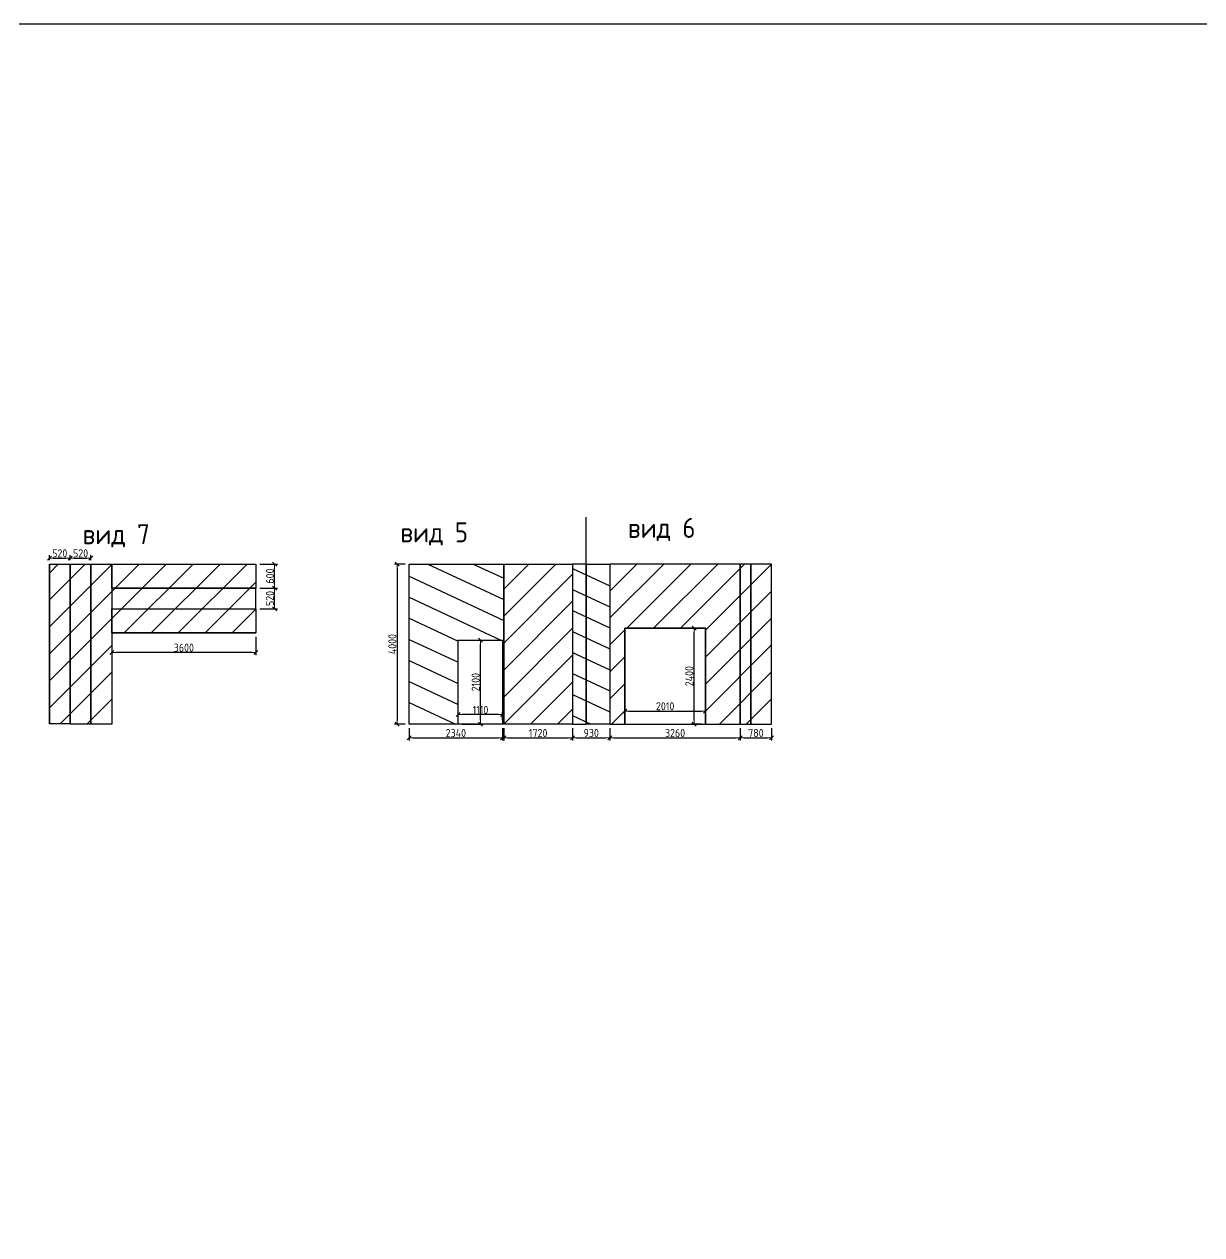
# Model space of a CAD drawing. Header units: millimetres. Extents: x -213536 to 1564669, y 70501 to 942238.
# Drawn here: x -59949 to -30530, y 142506 to 172746 of the extents above; entities that cross this region are included whole.
import ezdxf

# ---------------------------------------------------------------- set-up
doc = ezdxf.new("R2010")
doc.units = ezdxf.units.MM
doc.layers.add('1) мет уголки', color=6, linetype='Continuous')
doc.layers.add('1) серпянка', color=2, linetype='Continuous')
doc.layers.add('Основные линии', color=7, linetype='Continuous', lineweight=30)
doc.layers.add('Размеры', color=7, linetype='Continuous', lineweight=15)
doc.styles.add('СПДС', font='isocpeur.ttf', dxfattribs={"width": 0.9})
doc.dimstyles.new('Размера А3', dxfattribs={"dimtxt": 200, "dimasz": 100, "dimexe": 70, "dimexo": 100, "dimgap": 20, "dimtad": 1, "dimdec": 0, "dimrnd": 10, "dimzin": 0, "dimdsep": 46, "dimtxsty": 'СПДС', "dimblk": 'ARROWHEAD_6', "dimcen": 1, "dimclrd": 256, "dimclre": 256, "dimclrt": 256, "dimazin": 0, "dimtfac": 1, "dimtdec": 0, "dimtmove": 2, "dimatfit": 3, "dimfxl": 1, "dimtolj": 1, "dimtzin": 0, "dimarcsym": 0})

# ---------------------------------------------------------------- blocks, each defined once
blk = doc.blocks.new('ARROWHEAD_6')
at = {"color": 0, "linetype": 'Continuous'}
for p, q in [((0, 0), (-1, 0)), ((-0.5, -0.5), (0.5, 0.5))]:
    blk.add_line(p, q, dxfattribs=at)
blk = doc.blocks.new('*D1019')
at = {"layer": 'Defpoints', "color": 0, "lineweight": 30, "transparency": 16777216}
for p in [(-57761, 157541), (-54161, 157541), (-57761, 157052)]:
    blk.add_point(p, dxfattribs=at)
at = {"layer": 'Размеры', "lineweight": -2, "transparency": 16777216}
for p, q in [((-57761, 157441), (-57761, 156982)), ((-54161, 157441), (-54161, 156982)), ((-54261, 157052), (-57661, 157052))]:
    blk.add_line(p, q, dxfattribs=at)
at = {"layer": 'Размеры', "lineweight": -2, "transparency": 16777216, "xscale": 100, "yscale": 100, "zscale": 100, "rotation": 180}
blk.add_blockref('ARROWHEAD_6', (-57761, 157052), dxfattribs=at)
at = {"layer": 'Размеры', "lineweight": -2, "transparency": 16777216, "xscale": 100, "yscale": 100, "zscale": 100}
blk.add_blockref('ARROWHEAD_6', (-54161, 157052), dxfattribs=at)
at = {"layer": 'Размеры', "lineweight": 25, "transparency": 16777216, "insert": (-55961, 157172), "char_height": 200, "attachment_point": 5, "style": 'СПДС'}
blk.add_mtext('\\A1;3600', dxfattribs=at)
blk = doc.blocks.new('*D1020')
at = {"layer": 'Defpoints', "color": 0, "lineweight": 30, "transparency": 16777216}
for p in [(-54161, 158661), (-53692, 158661), (-54161, 158141)]:
    blk.add_point(p, dxfattribs=at)
at = {"layer": 'Размеры', "lineweight": -2, "transparency": 16777216}
for p, q in [((-54061, 158661), (-53622, 158661)), ((-53692, 158241), (-53692, 158561)), ((-54061, 158141), (-53622, 158141))]:
    blk.add_line(p, q, dxfattribs=at)
at = {"layer": 'Размеры', "lineweight": -2, "transparency": 16777216, "xscale": 100, "yscale": 100, "zscale": 100}
for p, rotation in [((-53692, 158661), 90), ((-53692, 158141), 270)]:
    blk.add_blockref('ARROWHEAD_6', p, dxfattribs=dict(at, rotation=rotation))
at = {"layer": 'Размеры', "lineweight": 25, "transparency": 16777216, "insert": (-53812, 158401), "char_height": 200, "attachment_point": 5, "rotation": 90, "style": 'СПДС'}
blk.add_mtext('\\A1;520', dxfattribs=at)
blk = doc.blocks.new('*D1021')
at = {"layer": 'Defpoints', "color": 0, "lineweight": 30, "transparency": 16777216}
for p in [(-54161, 159261), (-53692, 159261), (-54161, 158661)]:
    blk.add_point(p, dxfattribs=at)
at = {"layer": 'Размеры', "lineweight": -2, "transparency": 16777216}
for p, q in [((-54061, 159261), (-53622, 159261)), ((-53692, 158761), (-53692, 159161)), ((-54061, 158661), (-53622, 158661))]:
    blk.add_line(p, q, dxfattribs=at)
at = {"layer": 'Размеры', "lineweight": -2, "transparency": 16777216, "xscale": 100, "yscale": 100, "zscale": 100}
for p, rotation in [((-53692, 159261), 90), ((-53692, 158661), 270)]:
    blk.add_blockref('ARROWHEAD_6', p, dxfattribs=dict(at, rotation=rotation))
at = {"layer": 'Размеры', "lineweight": 25, "transparency": 16777216, "insert": (-53812, 158961), "char_height": 200, "attachment_point": 5, "rotation": 90, "style": 'СПДС'}
blk.add_mtext('\\A1;600', dxfattribs=at)
blk = doc.blocks.new('*D1022')
at = {"layer": 'Defpoints', "color": 0, "lineweight": 30, "transparency": 16777216}
for p in [(-58281, 159409), (-58801, 159261), (-58281, 159261)]:
    blk.add_point(p, dxfattribs=at)
at = {"layer": 'Размеры', "lineweight": -2, "transparency": 16777216}
for p, q in [((-58801, 159361), (-58801, 159479)), ((-58701, 159409), (-58381, 159409)), ((-58281, 159361), (-58281, 159479))]:
    blk.add_line(p, q, dxfattribs=at)
at = {"layer": 'Размеры', "lineweight": -2, "transparency": 16777216, "xscale": 100, "yscale": 100, "zscale": 100, "rotation": 180}
blk.add_blockref('ARROWHEAD_6', (-58801, 159409), dxfattribs=at)
at = {"layer": 'Размеры', "lineweight": -2, "transparency": 16777216, "xscale": 100, "yscale": 100, "zscale": 100}
blk.add_blockref('ARROWHEAD_6', (-58281, 159409), dxfattribs=at)
at = {"layer": 'Размеры', "lineweight": 25, "transparency": 16777216, "insert": (-58541, 159529), "char_height": 200, "attachment_point": 5, "style": 'СПДС'}
blk.add_mtext('\\A1;520', dxfattribs=at)
blk = doc.blocks.new('*D1023')
at = {"layer": 'Defpoints', "color": 0, "lineweight": 30, "transparency": 16777216}
for p in [(-58801, 159409), (-59321, 159261), (-58801, 159261)]:
    blk.add_point(p, dxfattribs=at)
at = {"layer": 'Размеры', "lineweight": -2, "transparency": 16777216}
for p, q in [((-59321, 159361), (-59321, 159479)), ((-59221, 159409), (-58901, 159409)), ((-58801, 159361), (-58801, 159479))]:
    blk.add_line(p, q, dxfattribs=at)
at = {"layer": 'Размеры', "lineweight": -2, "transparency": 16777216, "xscale": 100, "yscale": 100, "zscale": 100, "rotation": 180}
blk.add_blockref('ARROWHEAD_6', (-59321, 159409), dxfattribs=at)
at = {"layer": 'Размеры', "lineweight": -2, "transparency": 16777216, "xscale": 100, "yscale": 100, "zscale": 100}
blk.add_blockref('ARROWHEAD_6', (-58801, 159409), dxfattribs=at)
at = {"layer": 'Размеры', "lineweight": 25, "transparency": 16777216, "insert": (-59061, 159529), "char_height": 200, "attachment_point": 5, "style": 'СПДС'}
blk.add_mtext('\\A1;520', dxfattribs=at)
blk = doc.blocks.new('*D1084')
at = {"layer": 'Defpoints', "color": 0, "lineweight": 30, "transparency": 16777216}
for p in [(-50334, 159261), (-50632, 155261), (-50334, 155261)]:
    blk.add_point(p, dxfattribs=at)
at = {"layer": 'Размеры', "lineweight": -2, "transparency": 16777216}
for p, q in [((-50434, 159261), (-50702, 159261)), ((-50632, 159161), (-50632, 155361)), ((-50434, 155261), (-50702, 155261))]:
    blk.add_line(p, q, dxfattribs=at)
at = {"layer": 'Размеры', "lineweight": -2, "transparency": 16777216, "xscale": 100, "yscale": 100, "zscale": 100}
for p, rotation in [((-50632, 159261), 90), ((-50632, 155261), 270)]:
    blk.add_blockref('ARROWHEAD_6', p, dxfattribs=dict(at, rotation=rotation))
at = {"layer": 'Размеры', "lineweight": 25, "transparency": 16777216, "insert": (-50752, 157261), "char_height": 200, "attachment_point": 5, "rotation": 90, "style": 'СПДС'}
blk.add_mtext('\\A1;4000', dxfattribs=at)
blk = doc.blocks.new('*D1085')
at = {"layer": 'Defpoints', "color": 0, "lineweight": 30, "transparency": 16777216}
for p in [(-50334, 155261), (-47996, 155261), (-47996, 154920)]:
    blk.add_point(p, dxfattribs=at)
at = {"layer": 'Размеры', "lineweight": -2, "transparency": 16777216}
for p, q in [((-50334, 155161), (-50334, 154850)), ((-47996, 155161), (-47996, 154850)), ((-50234, 154920), (-48096, 154920))]:
    blk.add_line(p, q, dxfattribs=at)
at = {"layer": 'Размеры', "lineweight": -2, "transparency": 16777216, "xscale": 100, "yscale": 100, "zscale": 100, "rotation": 180}
blk.add_blockref('ARROWHEAD_6', (-50334, 154920), dxfattribs=at)
at = {"layer": 'Размеры', "lineweight": -2, "transparency": 16777216, "xscale": 100, "yscale": 100, "zscale": 100}
blk.add_blockref('ARROWHEAD_6', (-47996, 154920), dxfattribs=at)
at = {"layer": 'Размеры', "lineweight": 25, "transparency": 16777216, "insert": (-49165, 155040), "char_height": 200, "attachment_point": 5, "style": 'СПДС'}
blk.add_mtext('\\A1;2340', dxfattribs=at)
blk = doc.blocks.new('*D1086')
at = {"layer": 'Defpoints', "color": 0, "lineweight": 30, "transparency": 16777216}
for p in [(-47969, 155261), (-46249, 155261), (-46249, 154920)]:
    blk.add_point(p, dxfattribs=at)
at = {"layer": 'Размеры', "lineweight": -2, "transparency": 16777216}
for p, q in [((-47969, 155161), (-47969, 154850)), ((-46249, 155161), (-46249, 154850)), ((-47869, 154920), (-46349, 154920))]:
    blk.add_line(p, q, dxfattribs=at)
at = {"layer": 'Размеры', "lineweight": -2, "transparency": 16777216, "xscale": 100, "yscale": 100, "zscale": 100, "rotation": 180}
blk.add_blockref('ARROWHEAD_6', (-47969, 154920), dxfattribs=at)
at = {"layer": 'Размеры', "lineweight": -2, "transparency": 16777216, "xscale": 100, "yscale": 100, "zscale": 100}
blk.add_blockref('ARROWHEAD_6', (-46249, 154920), dxfattribs=at)
at = {"layer": 'Размеры', "lineweight": 25, "transparency": 16777216, "insert": (-47109, 155040), "char_height": 200, "attachment_point": 5, "style": 'СПДС'}
blk.add_mtext('\\A1;1720', dxfattribs=at)
blk = doc.blocks.new('*D1087')
at = {"layer": 'Defpoints', "color": 0, "lineweight": 30, "transparency": 16777216}
for p in [(-46249, 155261), (-45319, 155261), (-45319, 154920)]:
    blk.add_point(p, dxfattribs=at)
at = {"layer": 'Размеры', "lineweight": -2, "transparency": 16777216}
for p, q in [((-46249, 155161), (-46249, 154850)), ((-45319, 155161), (-45319, 154850)), ((-46149, 154920), (-45419, 154920))]:
    blk.add_line(p, q, dxfattribs=at)
at = {"layer": 'Размеры', "lineweight": -2, "transparency": 16777216, "xscale": 100, "yscale": 100, "zscale": 100, "rotation": 180}
blk.add_blockref('ARROWHEAD_6', (-46249, 154920), dxfattribs=at)
at = {"layer": 'Размеры', "lineweight": -2, "transparency": 16777216, "xscale": 100, "yscale": 100, "zscale": 100}
blk.add_blockref('ARROWHEAD_6', (-45319, 154920), dxfattribs=at)
at = {"layer": 'Размеры', "lineweight": 25, "transparency": 16777216, "insert": (-45784, 155040), "char_height": 200, "attachment_point": 5, "style": 'СПДС'}
blk.add_mtext('\\A1;930', dxfattribs=at)
blk = doc.blocks.new('*D1088')
at = {"layer": 'Defpoints', "color": 0, "lineweight": 30, "transparency": 16777216}
for p in [(-42931, 155589), (-44941, 155261), (-42931, 155261)]:
    blk.add_point(p, dxfattribs=at)
at = {"layer": 'Размеры', "lineweight": -2, "transparency": 16777216}
for p, q in [((-44941, 155361), (-44941, 155659)), ((-44841, 155589), (-43031, 155589)), ((-42931, 155361), (-42931, 155659))]:
    blk.add_line(p, q, dxfattribs=at)
at = {"layer": 'Размеры', "lineweight": -2, "transparency": 16777216, "xscale": 100, "yscale": 100, "zscale": 100, "rotation": 180}
blk.add_blockref('ARROWHEAD_6', (-44941, 155589), dxfattribs=at)
at = {"layer": 'Размеры', "lineweight": -2, "transparency": 16777216, "xscale": 100, "yscale": 100, "zscale": 100}
blk.add_blockref('ARROWHEAD_6', (-42931, 155589), dxfattribs=at)
at = {"layer": 'Размеры', "lineweight": 25, "transparency": 16777216, "insert": (-43936, 155709), "char_height": 200, "attachment_point": 5, "style": 'СПДС'}
blk.add_mtext('\\A1;2010', dxfattribs=at)
blk = doc.blocks.new('*D1089')
at = {"layer": 'Defpoints', "color": 0, "lineweight": 30, "transparency": 16777216}
for p in [(-43214, 157661), (-42931, 157661), (-42931, 155261)]:
    blk.add_point(p, dxfattribs=at)
at = {"layer": 'Размеры', "lineweight": -2, "transparency": 16777216}
for p, q in [((-43031, 157661), (-43284, 157661)), ((-43214, 155361), (-43214, 157561)), ((-43031, 155261), (-43284, 155261))]:
    blk.add_line(p, q, dxfattribs=at)
at = {"layer": 'Размеры', "lineweight": -2, "transparency": 16777216, "xscale": 100, "yscale": 100, "zscale": 100}
for p, rotation in [((-43214, 157661), 90), ((-43214, 155261), 270)]:
    blk.add_blockref('ARROWHEAD_6', p, dxfattribs=dict(at, rotation=rotation))
at = {"layer": 'Размеры', "lineweight": 25, "transparency": 16777216, "insert": (-43334, 156461), "char_height": 200, "attachment_point": 5, "rotation": 90, "style": 'СПДС'}
blk.add_mtext('\\A1;2400', dxfattribs=at)
blk = doc.blocks.new('*D1090')
at = {"layer": 'Defpoints', "color": 0, "lineweight": 30, "transparency": 16777216}
for p in [(-45319, 155261), (-42059, 155261), (-42059, 154920)]:
    blk.add_point(p, dxfattribs=at)
at = {"layer": 'Размеры', "lineweight": -2, "transparency": 16777216}
for p, q in [((-45319, 155161), (-45319, 154850)), ((-42059, 155161), (-42059, 154850)), ((-45219, 154920), (-42159, 154920))]:
    blk.add_line(p, q, dxfattribs=at)
at = {"layer": 'Размеры', "lineweight": -2, "transparency": 16777216, "xscale": 100, "yscale": 100, "zscale": 100, "rotation": 180}
blk.add_blockref('ARROWHEAD_6', (-45319, 154920), dxfattribs=at)
at = {"layer": 'Размеры', "lineweight": -2, "transparency": 16777216, "xscale": 100, "yscale": 100, "zscale": 100}
blk.add_blockref('ARROWHEAD_6', (-42059, 154920), dxfattribs=at)
at = {"layer": 'Размеры', "lineweight": 25, "transparency": 16777216, "insert": (-43689, 155040), "char_height": 200, "attachment_point": 5, "style": 'СПДС'}
blk.add_mtext('\\A1;3260', dxfattribs=at)
blk = doc.blocks.new('*D1091')
at = {"layer": 'Defpoints', "color": 0, "lineweight": 30, "transparency": 16777216}
for p in [(-42059, 155261), (-41279, 155261), (-41279, 154921)]:
    blk.add_point(p, dxfattribs=at)
at = {"layer": 'Размеры', "lineweight": -2, "transparency": 16777216}
for p, q in [((-42059, 155161), (-42059, 154851)), ((-41279, 155161), (-41279, 154851)), ((-41959, 154921), (-41379, 154921))]:
    blk.add_line(p, q, dxfattribs=at)
at = {"layer": 'Размеры', "lineweight": -2, "transparency": 16777216, "xscale": 100, "yscale": 100, "zscale": 100, "rotation": 180}
blk.add_blockref('ARROWHEAD_6', (-42059, 154921), dxfattribs=at)
at = {"layer": 'Размеры', "lineweight": -2, "transparency": 16777216, "xscale": 100, "yscale": 100, "zscale": 100}
blk.add_blockref('ARROWHEAD_6', (-41279, 154921), dxfattribs=at)
at = {"layer": 'Размеры', "lineweight": 25, "transparency": 16777216, "insert": (-41669, 155041), "char_height": 200, "attachment_point": 5, "style": 'СПДС'}
blk.add_mtext('\\A1;780', dxfattribs=at)
blk = doc.blocks.new('*D1092')
at = {"layer": 'Defpoints', "color": 0, "lineweight": 30, "transparency": 16777216}
for p in [(-49104, 155499), (-49104, 155261), (-47996, 155261)]:
    blk.add_point(p, dxfattribs=at)
at = {"layer": 'Размеры', "lineweight": -2, "transparency": 16777216}
for p, q in [((-49104, 155361), (-49104, 155569)), ((-48096, 155499), (-49004, 155499)), ((-47996, 155361), (-47996, 155569))]:
    blk.add_line(p, q, dxfattribs=at)
at = {"layer": 'Размеры', "lineweight": -2, "transparency": 16777216, "xscale": 100, "yscale": 100, "zscale": 100, "rotation": 180}
blk.add_blockref('ARROWHEAD_6', (-49104, 155499), dxfattribs=at)
at = {"layer": 'Размеры', "lineweight": -2, "transparency": 16777216, "xscale": 100, "yscale": 100, "zscale": 100}
blk.add_blockref('ARROWHEAD_6', (-47996, 155499), dxfattribs=at)
at = {"layer": 'Размеры', "lineweight": 25, "transparency": 16777216, "insert": (-48550, 155619), "char_height": 200, "attachment_point": 5, "style": 'СПДС'}
blk.add_mtext('\\A1;1110', dxfattribs=at)
blk = doc.blocks.new('*D1093')
at = {"layer": 'Defpoints', "color": 0, "lineweight": 30, "transparency": 16777216}
for p in [(-49104, 157361), (-48550, 157361), (-49104, 155261)]:
    blk.add_point(p, dxfattribs=at)
at = {"layer": 'Размеры', "lineweight": -2, "transparency": 16777216}
for p, q in [((-49004, 157361), (-48480, 157361)), ((-48550, 155361), (-48550, 157261)), ((-49004, 155261), (-48480, 155261))]:
    blk.add_line(p, q, dxfattribs=at)
at = {"layer": 'Размеры', "lineweight": -2, "transparency": 16777216, "xscale": 100, "yscale": 100, "zscale": 100}
for p, rotation in [((-48550, 157361), 90), ((-48550, 155261), 270)]:
    blk.add_blockref('ARROWHEAD_6', p, dxfattribs=dict(at, rotation=rotation))
at = {"layer": 'Размеры', "lineweight": 25, "transparency": 16777216, "insert": (-48670, 156311), "char_height": 200, "attachment_point": 5, "rotation": 90, "style": 'СПДС'}
blk.add_mtext('\\A1;2100', dxfattribs=at)

msp = doc.modelspace()

# ---------------------------------------------------------------- hatches: boundary and pattern name
at = {"lineweight": 30}
h = msp.add_hatch(dxfattribs=at)
h.set_pattern_fill('ANSI31', color=2, scale=150)
h.set_pattern_definition([(45, (-1642.57, -157.75), (-336.7596, 336.7596), [])])
h.paths.add_polyline_path([(-58800.9, 159261.2), (-59320.9, 159261.2), (-59320.9, 155266.2), (-58800.9, 155266.2)])
h.paths.add_polyline_path([(-58280.9, 159261.2), (-58800.9, 159261.2), (-58800.9, 155261.2), (-58280.9, 155261.2)])
h.paths.add_polyline_path([(-57760.9, 159261.2), (-58280.9, 159261.2), (-58280.9, 155261.2), (-57760.9, 155261.2)])
h.paths.add_polyline_path([(-54160.9, 159261.2), (-57760.9, 159261.2), (-57760.9, 158661.2), (-54160.9, 158661.2)])
h.paths.add_polyline_path([(-54160.9, 158661.2), (-57760.9, 158661.2), (-57760.9, 158141.2), (-54160.9, 158141.2)])
h.paths.add_polyline_path([(-54160.9, 158141.2), (-57760.9, 158141.2), (-57760.9, 157541.2), (-54160.9, 157541.2)])
h = msp.add_hatch(dxfattribs=at)
h.set_pattern_fill('ANSI31', color=4, scale=150, angle=110)
h.set_pattern_definition([(155, (-15325.67, 46467.53), (-201.272, -431.629), [])])
h.paths.add_polyline_path([(-47968.8, 159261.2), (-50333.6, 159261.2), (-50333.6, 155261.2), (-49103.8, 155261.2), (-49103.8, 157361.2), (-47996.2, 157361.2), (-47996.2, 155261.2), (-47968.8, 155261.2)])
h.paths.add_polyline_path([(-45318.8, 159261.2), (-45908.8, 159261.2), (-45908.8, 155261.2), (-45318.8, 155261.2)])
h.paths.add_polyline_path([(-45908.8, 159261.2), (-46248.8, 159261.2), (-46248.8, 155261.2), (-45908.8, 155261.2)])
h = msp.add_hatch(dxfattribs=at)
h.set_pattern_fill('ANSI31', color=2, scale=150)
h.set_pattern_definition([(45, (-15325.67, 46467.53), (-336.7596, 336.7596), [])])
h.paths.add_polyline_path([(-46248.8, 159261.2), (-47968.8, 159261.2), (-47968.8, 155261.2), (-46248.8, 155261.2)])
h.paths.add_polyline_path([(-42058.8, 159261.2), (-45318.8, 159261.2), (-45318.8, 155261.2), (-44941.3, 155261.2), (-44941.3, 157661.2), (-42931.3, 157661.2), (-42931.3, 155261.2), (-42058.8, 155261.2)])
h.paths.add_polyline_path([(-41798.8, 159261.2), (-42058.8, 159261.2), (-42058.8, 155261.2), (-41798.8, 155261.2)])
h.paths.add_polyline_path([(-41278.8, 159261.2), (-41798.8, 159261.2), (-41798.8, 155261.2), (-41278.8, 155261.2)])

# ---------------------------------------------------------------- linework, layer by layer
at = {"color": 2, "lineweight": 30}
for points in [[(-94560.2, 70500.8), (29417.9, 70500.8), (29417.9, 172746.2), (-94560.2, 172746.2)], [(-58800.9, 155266.2), (-59320.9, 155266.2), (-59320.9, 159261.2), (-58800.9, 159261.2)], [(-58280.9, 155261.2), (-58800.9, 155261.2), (-58800.9, 159261.2), (-58280.9, 159261.2)], [(-57760.9, 155261.2), (-58280.9, 155261.2), (-58280.9, 159261.2), (-57760.9, 159261.2)], [(-57760.9, 159261.2), (-54160.9, 159261.2), (-54160.9, 158661.2), (-57760.9, 158661.2)], [(-47968.8, 155261.2), (-47968.8, 159261.2), (-46248.8, 159261.2), (-46248.8, 155261.2)], [(-45318.8, 155261.2), (-42058.8, 155261.2), (-42058.8, 159261.2), (-45318.8, 159261.2)], [(-42058.8, 159261.2), (-42058.8, 155261.2), (-41798.8, 155261.2), (-41798.8, 159261.2)], [(-41278.8, 159261.2), (-41798.8, 159261.2), (-41798.8, 155261.2), (-41278.8, 155261.2)], [(-54160.9, 158661.2), (-57760.9, 158661.2), (-57760.9, 158141.2), (-54160.9, 158141.2)], [(-57760.9, 158141.2), (-54160.9, 158141.2), (-54160.9, 157541.2), (-57760.9, 157541.2)], [(-44941.3, 155261.2), (-42931.3, 155261.2), (-42931.3, 157661.2), (-44941.3, 157661.2)]]:
    msp.add_lwpolyline(points, close=True, dxfattribs=at)
at = {"lineweight": 30}
msp.add_lwpolyline([(-45908.8, 159261.2), (-45908.8, 160432.4)], dxfattribs=at)
at = {"color": 4, "lineweight": 30}
for points in [[(-50333.6, 155261.2), (-50333.6, 159261.2), (-47968.8, 159261.2), (-47968.8, 155261.2)], [(-46248.8, 155261.2), (-45908.8, 155261.2), (-45908.8, 159261.2), (-46248.8, 159261.2)], [(-45318.8, 159261.2), (-45318.8, 155261.2), (-45908.8, 155261.2), (-45908.8, 159261.2)], [(-49103.8, 155261.2), (-49103.8, 157361.2), (-47996.2, 157361.2), (-47996.2, 155261.2)]]:
    msp.add_lwpolyline(points, close=True, dxfattribs=at)
at = {"layer": '1) мет уголки', "lineweight": 30}
for points in [[(-59320.9, 159261.2), (-59320.9, 155266.2)], [(-58800.9, 159261.2), (-58800.9, 155266.2)], [(-58280.9, 159261.2), (-58280.9, 155266.2)], [(-45908.8, 159261.2), (-45908.8, 155261.2)], [(-41798.8, 159261.2), (-41798.8, 155261.2)], [(-57760.9, 158661.2), (-54160.9, 158661.2)], [(-57760.9, 158141.2), (-54160.9, 158141.2)], [(-57760.9, 157541.2), (-54160.9, 157541.2)]]:
    msp.add_lwpolyline(points, dxfattribs=at)
at = {"layer": '1) серпянка', "lineweight": 30}
for points in [[(-44941.3, 155266.2), (-44941.3, 157661.2), (-42931.3, 157661.2), (-42931.3, 155261.2)], [(-49103.8, 155261.2), (-49103.8, 157361.2), (-47996.2, 157361.2), (-47996.2, 155261.2)]]:
    msp.add_lwpolyline(points, dxfattribs=at)

# ---------------------------------------------------------------- texts
at = {"layer": 'Основные линии', "char_height": 500, "attachment_point": 1, "style": 'СПДС'}
for s, insert in [('вид 5', (-50552.3, 160303.3)), ('вид 6', (-44868.7, 160414.3)), ('вид 7', (-58492.1, 160257.1))]:
    msp.add_mtext_dynamic_manual_height_columns(s, width=3371.815, gutter_width=1678.4, heights=[0], dxfattribs=dict(at, insert=insert))

# ---------------------------------------------------------------- dimensions: what is measured, and where the dimension line sits
at = {"layer": 'Размеры', "lineweight": 25}
for base, p1, p2, picture, middle in [((-58800.9, 159409.5), (-59320.9, 159261.2), (-58800.9, 159261.2), '*D1023', (-59060.9, 159529.5)), ((-58280.9, 159409.5), (-58800.9, 159261.2), (-58280.9, 159261.2), '*D1022', (-58540.9, 159529.5)), ((-57760.9, 157051.8), (-54160.9, 157541.2), (-57760.9, 157541.2), '*D1019', (-55960.9, 157171.8)), ((-49103.8, 155498.9), (-47996.2, 155261.2), (-49103.8, 155261.2), '*D1092', (-48550, 155618.9)), ((-42931.3, 155588.8), (-44941.3, 155261.2), (-42931.3, 155261.2), '*D1088', (-43936.3, 155708.8)), ((-47996.2, 154919.6), (-50333.6, 155261.2), (-47996.2, 155261.2), '*D1085', (-49164.9, 155039.6)), ((-46248.8, 154920), (-47968.8, 155261.2), (-46248.8, 155261.2), '*D1086', (-47108.8, 155040)), ((-45318.8, 154920.4), (-46248.8, 155261.2), (-45318.8, 155261.2), '*D1087', (-45783.8, 155040.4)), ((-42058.8, 154920.4), (-45318.8, 155261.2), (-42058.8, 155261.2), '*D1090', (-43688.8, 155040.4)), ((-41278.8, 154920.7), (-42058.8, 155261.2), (-41278.8, 155261.2), '*D1091', (-41668.8, 155040.7))]:
    dim = msp.add_linear_dim(base=base, p1=p1, p2=p2, dimstyle='Размера А3', dxfattribs=at)
    dim.commit()
    dim.dimension.update_dxf_attribs({"geometry": picture, "text_midpoint": middle})
for base, p1, p2, picture, middle in [((-53691.6, 159261.2), (-54160.9, 158661.2), (-54160.9, 159261.2), '*D1021', (-53811.6, 158961.2)), ((-50632.2, 155261.2), (-50333.6, 159261.2), (-50333.6, 155261.2), '*D1084', (-50752.2, 157261.2)), ((-53691.6, 158661.2), (-54160.9, 158141.2), (-54160.9, 158661.2), '*D1020', (-53811.6, 158401.2)), ((-43214, 157661.2), (-42931.3, 155261.2), (-42931.3, 157661.2), '*D1089', (-43334, 156461.2)), ((-48550, 157361.2), (-49103.8, 155261.2), (-49103.8, 157361.2), '*D1093', (-48670, 156311.2))]:
    dim = msp.add_linear_dim(base=base, p1=p1, p2=p2, angle=90, dimstyle='Размера А3', dxfattribs=at)
    dim.commit()
    dim.dimension.update_dxf_attribs({"geometry": picture, "text_midpoint": middle})

doc.saveas('drawing.dxf')
